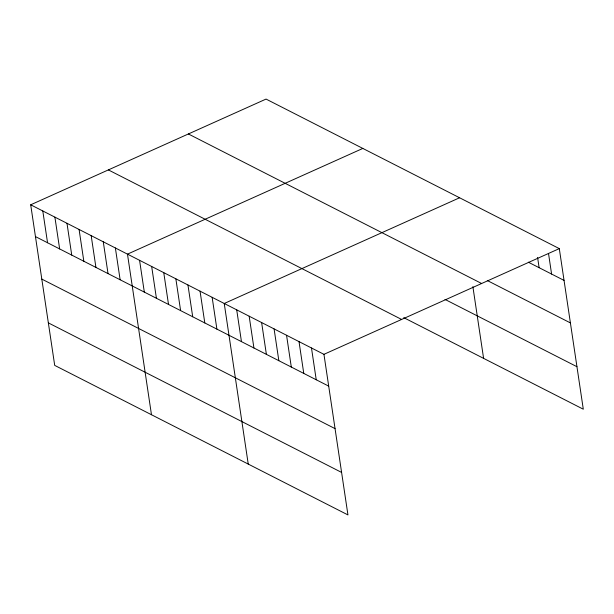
<?xml version="1.0" encoding="UTF-8"?>
<svg xmlns="http://www.w3.org/2000/svg" width="614" height="614" viewBox="0 0 614 614"><rect width="100%" height="100%" fill="white"/><g stroke="black" fill="none" stroke-linecap="round" stroke-linejoin="round"><path stroke-width="0.92" d="M30.7 204.792L323.946 354.332L347.946 514.923L54.7 365.384L30.7 204.792L266.054 99.077L559.3 248.616L583.3 409.208L403.759 317.653M362.828 148.427L127.474 254.142L151.474 414.734M459.594 197.769L224.24 303.493L248.24 464.084M323.946 354.332L559.3 248.616M528.324 262.186L564.051 280.406M487.316 280.544L570.406 322.91M188.391 133.967L481.629 283.499M444.989 299.409L576.945 366.704M108.371 169.909L401.61 319.441M35.451 236.59L328.697 386.122M41.806 279.094L335.044 428.626M48.345 322.88L341.591 472.419M548.517 253.475L551.587 274.051M537.588 257.412L539.123 267.696M472.88 286.661L483.594 358.361M311.482 347.977L316.233 379.767M299.018 341.622L303.769 373.412M286.554 335.267L291.305 367.057M274.09 328.912L278.84 360.702M261.625 322.557L266.384 354.347M249.169 316.202L253.92 347.992M236.705 309.847L241.456 341.637M212.145 297.322L216.895 329.112M200.049 291.151L204.8 322.941M187.953 284.98L192.704 316.778M175.857 278.817L180.608 310.607M163.761 272.647L168.512 304.437M151.666 266.476L156.417 298.274M139.57 260.313L144.321 292.103M115.371 247.972L120.129 279.769M103.275 241.809L108.026 273.598M91.179 235.638L95.93 267.428M79.083 229.467L83.834 261.257M66.987 223.296L71.738 255.094M54.892 217.133L59.642 248.923M42.796 210.963L47.547 242.753"/></g></svg>
